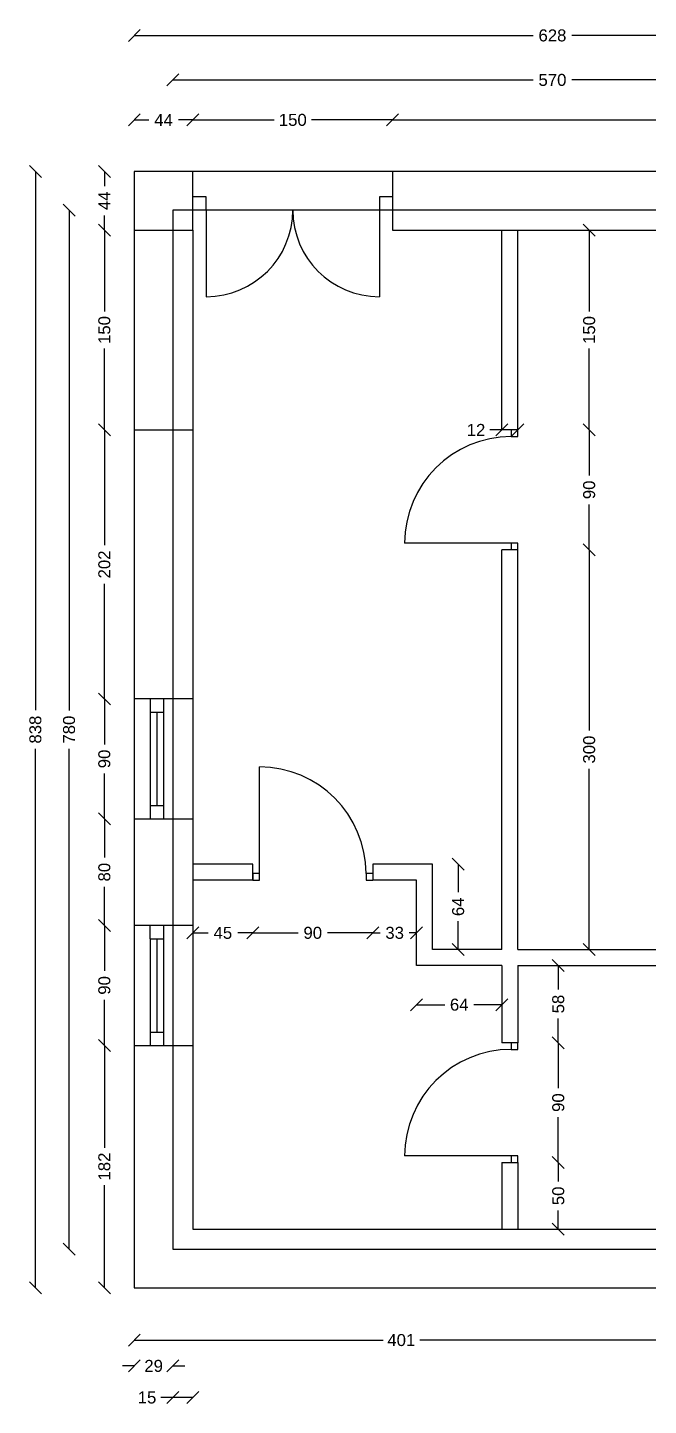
# Model space of a CAD drawing. Header units: millimetres. Extents: x 223 to 1265, y 223 to 1257.
# Drawn here: x 223 to 689, y 223 to 1257 of the extents above; entities that cross this region are included whole.
import ezdxf

# ---------------------------------------------------------------- set-up
doc = ezdxf.new("R2010")
doc.units = ezdxf.units.MM
for name, color, linetype in [('Osie', 240, 'Continuous'), ('Stolarka', 200, 'Continuous'), ('Wymiar', 50, 'Continuous'), ('Ściany działowe', 150, 'Continuous'), ('Ściany nośne', 80, 'Continuous')]:
    doc.layers.add(name, color=color, linetype=linetype)
doc.styles.get("Standard").update_dxf_attribs({"font": 'arial.ttf'})
doc.dimstyles.new('Wymiar-styl', dxfattribs={"dimscale": 50, "dimtxt": 0.18, "dimasz": 0.18, "dimexe": 0.18, "dimexo": 0.0625, "dimgap": 0.09, "dimtad": 0, "dimdec": 0, "dimzin": 0, "dimdsep": 46, "dimtxsty": 'Standard', "dimblk": 'OBLIQUE', "dimcen": 0.09, "dimse1": 1, "dimse2": 1, "dimadec": 0, "dimazin": 0, "dimtfac": 1, "dimtdec": 0, "dimtofl": 0, "dimtmove": 0, "dimatfit": 3, "dimfxl": 1, "dimtolj": 1, "dimtzin": 0, "dimarcsym": 0})

# ---------------------------------------------------------------- blocks, each defined once
blk = doc.blocks.new('_Oblique')
at = {"color": 0, "linetype": 'ByBlock', "lineweight": -2}
blk.add_line((-0.5, -0.5), (0.5, 0.5), dxfattribs=at)
blk = doc.blocks.new('*D9')
at = {"layer": 'Defpoints', "color": 0, "transparency": 16777216}
for p in [(931.1, 1251.3), (303.1, 1149.2), (931.1, 1149.2)]:
    blk.add_point(p, dxfattribs=at)
at = {"layer": 'Wymiar', "color": 0, "lineweight": -2, "transparency": 16777216}
for p, q in [((303.1, 1251.3), (602.7, 1251.3)), ((931.1, 1251.3), (631.6, 1251.3))]:
    blk.add_line(p, q, dxfattribs=at)
at = {"layer": 'Wymiar', "color": 0, "lineweight": -2, "transparency": 16777216, "xscale": 9, "yscale": 9, "zscale": 9, "rotation": 180}
blk.add_blockref('_Oblique', (303.1, 1251.3), dxfattribs=at)
at = {"layer": 'Wymiar', "color": 0, "lineweight": -2, "transparency": 16777216, "xscale": 9, "yscale": 9, "zscale": 9}
blk.add_blockref('_Oblique', (931.1, 1251.3), dxfattribs=at)
at = {"layer": 'Wymiar', "color": 0, "transparency": 16777216, "insert": (617.1, 1251.3), "char_height": 9, "attachment_point": 5}
blk.add_mtext('\\A1;628', dxfattribs=at)
blk = doc.blocks.new('*D10')
at = {"layer": 'Defpoints', "color": 0, "transparency": 16777216}
for p in [(902.1, 1217.9), (332.1, 1120.2), (902.1, 1120.2)]:
    blk.add_point(p, dxfattribs=at)
at = {"layer": 'Wymiar', "color": 0, "lineweight": -2, "transparency": 16777216}
for p, q in [((332.1, 1217.9), (602.7, 1217.9)), ((902.1, 1217.9), (631.6, 1217.9))]:
    blk.add_line(p, q, dxfattribs=at)
at = {"layer": 'Wymiar', "color": 0, "lineweight": -2, "transparency": 16777216, "xscale": 9, "yscale": 9, "zscale": 9, "rotation": 180}
blk.add_blockref('_Oblique', (332.1, 1217.9), dxfattribs=at)
at = {"layer": 'Wymiar', "color": 0, "lineweight": -2, "transparency": 16777216, "xscale": 9, "yscale": 9, "zscale": 9}
blk.add_blockref('_Oblique', (902.1, 1217.9), dxfattribs=at)
at = {"layer": 'Wymiar', "color": 0, "transparency": 16777216, "insert": (617.1, 1217.9), "char_height": 9, "attachment_point": 5}
blk.add_mtext('\\A1;570', dxfattribs=at)
blk = doc.blocks.new('*D12')
at = {"layer": 'Defpoints', "color": 0, "transparency": 16777216}
for p in [(347.1, 1187.9), (303.1, 1149.2), (347.1, 1149.2)]:
    blk.add_point(p, dxfattribs=at)
at = {"layer": 'Wymiar', "color": 0, "lineweight": -2, "transparency": 16777216}
for p, q in [((303.1, 1187.9), (314, 1187.9)), ((347.1, 1187.9), (336.2, 1187.9))]:
    blk.add_line(p, q, dxfattribs=at)
at = {"layer": 'Wymiar', "color": 0, "lineweight": -2, "transparency": 16777216, "xscale": 9, "yscale": 9, "zscale": 9, "rotation": 180}
blk.add_blockref('_Oblique', (303.1, 1187.9), dxfattribs=at)
at = {"layer": 'Wymiar', "color": 0, "lineweight": -2, "transparency": 16777216, "xscale": 9, "yscale": 9, "zscale": 9}
blk.add_blockref('_Oblique', (347.1, 1187.9), dxfattribs=at)
at = {"layer": 'Wymiar', "color": 0, "transparency": 16777216, "insert": (325.1, 1187.9), "char_height": 9, "attachment_point": 5}
blk.add_mtext('\\A1;44', dxfattribs=at)
blk = doc.blocks.new('*D13')
at = {"layer": 'Defpoints', "color": 0, "transparency": 16777216}
for p in [(497.1, 1187.9), (347.1, 1149.2), (497.1, 1149.2)]:
    blk.add_point(p, dxfattribs=at)
at = {"layer": 'Wymiar', "color": 0, "lineweight": -2, "transparency": 16777216}
for p, q in [((347.1, 1187.9), (408.1, 1187.9)), ((497.1, 1187.9), (436.1, 1187.9))]:
    blk.add_line(p, q, dxfattribs=at)
at = {"layer": 'Wymiar', "color": 0, "lineweight": -2, "transparency": 16777216, "xscale": 9, "yscale": 9, "zscale": 9, "rotation": 180}
blk.add_blockref('_Oblique', (347.1, 1187.9), dxfattribs=at)
at = {"layer": 'Wymiar', "color": 0, "lineweight": -2, "transparency": 16777216, "xscale": 9, "yscale": 9, "zscale": 9}
blk.add_blockref('_Oblique', (497.1, 1187.9), dxfattribs=at)
at = {"layer": 'Wymiar', "color": 0, "transparency": 16777216, "insert": (422.1, 1187.9), "char_height": 9, "attachment_point": 5}
blk.add_mtext('\\A1;150', dxfattribs=at)
blk = doc.blocks.new('*D15')
at = {"layer": 'Defpoints', "color": 0, "transparency": 16777216}
for p in [(931.1, 1187.9), (497.1, 1149.2), (931.1, 1149.2)]:
    blk.add_point(p, dxfattribs=at)
at = {"layer": 'Wymiar', "color": 0, "lineweight": -2, "transparency": 16777216}
for p, q in [((497.1, 1187.9), (699.5, 1187.9)), ((931.1, 1187.9), (728.7, 1187.9))]:
    blk.add_line(p, q, dxfattribs=at)
at = {"layer": 'Wymiar', "color": 0, "lineweight": -2, "transparency": 16777216, "xscale": 9, "yscale": 9, "zscale": 9, "rotation": 180}
blk.add_blockref('_Oblique', (497.1, 1187.9), dxfattribs=at)
at = {"layer": 'Wymiar', "color": 0, "lineweight": -2, "transparency": 16777216, "xscale": 9, "yscale": 9, "zscale": 9}
blk.add_blockref('_Oblique', (931.1, 1187.9), dxfattribs=at)
at = {"layer": 'Wymiar', "color": 0, "transparency": 16777216, "insert": (714.1, 1187.9), "char_height": 9, "attachment_point": 5}
blk.add_mtext('\\A1;434', dxfattribs=at)
blk = doc.blocks.new('*D25')
at = {"layer": 'Defpoints', "color": 0, "transparency": 16777216}
for p in [(303.1, 311.2), (704.1, 311.2), (303.1, 271.9)]:
    blk.add_point(p, dxfattribs=at)
at = {"layer": 'Wymiar', "color": 0, "lineweight": -2, "transparency": 16777216}
for p, q in [((303.1, 271.9), (489.9, 271.9)), ((704.1, 271.9), (517.4, 271.9))]:
    blk.add_line(p, q, dxfattribs=at)
at = {"layer": 'Wymiar', "color": 0, "lineweight": -2, "transparency": 16777216, "xscale": 9, "yscale": 9, "zscale": 9, "rotation": 180}
blk.add_blockref('_Oblique', (303.1, 271.9), dxfattribs=at)
at = {"layer": 'Wymiar', "color": 0, "lineweight": -2, "transparency": 16777216, "xscale": 9, "yscale": 9, "zscale": 9}
blk.add_blockref('_Oblique', (704.1, 271.9), dxfattribs=at)
at = {"layer": 'Wymiar', "color": 0, "transparency": 16777216, "insert": (503.6, 271.9), "char_height": 9, "attachment_point": 5}
blk.add_mtext('\\A1;401', dxfattribs=at)
blk = doc.blocks.new('*D26')
at = {"layer": 'Defpoints', "color": 0, "transparency": 16777216}
for p in [(303.1, 340.2), (332.1, 340.2), (303.1, 252.5)]:
    blk.add_point(p, dxfattribs=at)
at = {"layer": 'Wymiar', "color": 0, "lineweight": -2, "transparency": 16777216}
for p, q in [((303.1, 252.5), (294.1, 252.5)), ((332.1, 252.5), (341.1, 252.5))]:
    blk.add_line(p, q, dxfattribs=at)
at = {"layer": 'Wymiar', "color": 0, "lineweight": -2, "transparency": 16777216, "xscale": 9, "yscale": 9, "zscale": 9}
blk.add_blockref('_Oblique', (303.1, 252.5), dxfattribs=at)
at = {"layer": 'Wymiar', "color": 0, "lineweight": -2, "transparency": 16777216, "xscale": 9, "yscale": 9, "zscale": 9, "rotation": 180}
blk.add_blockref('_Oblique', (332.1, 252.5), dxfattribs=at)
at = {"layer": 'Wymiar', "color": 0, "transparency": 16777216, "insert": (317.6, 252.5), "char_height": 9, "attachment_point": 5}
blk.add_mtext('\\A1;29', dxfattribs=at)
blk = doc.blocks.new('*D27')
at = {"layer": 'Defpoints', "color": 0, "transparency": 16777216}
for p in [(228.8, 1149.2), (303.1, 1149.2), (303.1, 311.2)]:
    blk.add_point(p, dxfattribs=at)
at = {"layer": 'Wymiar', "color": 0, "lineweight": -2, "transparency": 16777216}
for p, q in [((228.8, 1149.2), (228.8, 744.7)), ((228.8, 311.2), (228.8, 715.8))]:
    blk.add_line(p, q, dxfattribs=at)
at = {"layer": 'Wymiar', "color": 0, "lineweight": -2, "transparency": 16777216, "xscale": 9, "yscale": 9, "zscale": 9}
for p, rotation in [((228.8, 1149.2), 90), ((228.8, 311.2), 270)]:
    blk.add_blockref('_Oblique', p, dxfattribs=dict(at, rotation=rotation))
at = {"layer": 'Wymiar', "color": 0, "transparency": 16777216, "insert": (228.8, 730.2), "char_height": 9, "attachment_point": 5, "rotation": 90}
blk.add_mtext('\\A1;838', dxfattribs=at)
blk = doc.blocks.new('*D29')
at = {"layer": 'Defpoints', "color": 0, "transparency": 16777216}
for p in [(332.1, 1120.2), (254.1, 340.2), (332.1, 340.2)]:
    blk.add_point(p, dxfattribs=at)
at = {"layer": 'Wymiar', "color": 0, "lineweight": -2, "transparency": 16777216}
for p, q in [((254.1, 1120.2), (254.1, 744.6)), ((254.1, 340.2), (254.1, 715.8))]:
    blk.add_line(p, q, dxfattribs=at)
at = {"layer": 'Wymiar', "color": 0, "lineweight": -2, "transparency": 16777216, "xscale": 9, "yscale": 9, "zscale": 9}
for p, rotation in [((254.1, 1120.2), 90), ((254.1, 340.2), 270)]:
    blk.add_blockref('_Oblique', p, dxfattribs=dict(at, rotation=rotation))
at = {"layer": 'Wymiar', "color": 0, "transparency": 16777216, "insert": (254.1, 730.2), "char_height": 9, "attachment_point": 5, "rotation": 90}
blk.add_mtext('\\A1;780', dxfattribs=at)
blk = doc.blocks.new('*D30')
at = {"layer": 'Defpoints', "color": 0, "transparency": 16777216}
for p in [(280.6, 493.2), (303.1, 493.2), (303.1, 311.2)]:
    blk.add_point(p, dxfattribs=at)
at = {"layer": 'Wymiar', "color": 0, "lineweight": -2, "transparency": 16777216}
for p, q in [((280.6, 493.2), (280.6, 416.2)), ((280.6, 311.2), (280.6, 388.2))]:
    blk.add_line(p, q, dxfattribs=at)
at = {"layer": 'Wymiar', "color": 0, "lineweight": -2, "transparency": 16777216, "xscale": 9, "yscale": 9, "zscale": 9}
for p, rotation in [((280.6, 493.2), 90), ((280.6, 311.2), 270)]:
    blk.add_blockref('_Oblique', p, dxfattribs=dict(at, rotation=rotation))
at = {"layer": 'Wymiar', "color": 0, "transparency": 16777216, "insert": (280.6, 402.2), "char_height": 9, "attachment_point": 5, "rotation": 90}
blk.add_mtext('\\A1;182', dxfattribs=at)
blk = doc.blocks.new('*D31')
at = {"layer": 'Defpoints', "color": 0, "transparency": 16777216}
for p in [(280.6, 583.2), (303.1, 583.2), (303.1, 493.2)]:
    blk.add_point(p, dxfattribs=at)
at = {"layer": 'Wymiar', "color": 0, "lineweight": -2, "transparency": 16777216}
for p, q in [((280.6, 583.2), (280.6, 549.1)), ((280.6, 493.2), (280.6, 527.3))]:
    blk.add_line(p, q, dxfattribs=at)
at = {"layer": 'Wymiar', "color": 0, "lineweight": -2, "transparency": 16777216, "xscale": 9, "yscale": 9, "zscale": 9}
for p, rotation in [((280.6, 583.2), 90), ((280.6, 493.2), 270)]:
    blk.add_blockref('_Oblique', p, dxfattribs=dict(at, rotation=rotation))
at = {"layer": 'Wymiar', "color": 0, "transparency": 16777216, "insert": (280.6, 538.2), "char_height": 9, "attachment_point": 5, "rotation": 90}
blk.add_mtext('\\A1;90', dxfattribs=at)
blk = doc.blocks.new('*D32')
at = {"layer": 'Defpoints', "color": 0, "transparency": 16777216}
for p in [(280.6, 663.2), (303.1, 663.2), (303.1, 583.2)]:
    blk.add_point(p, dxfattribs=at)
at = {"layer": 'Wymiar', "color": 0, "lineweight": -2, "transparency": 16777216}
for p, q in [((280.6, 663.2), (280.6, 634.1)), ((280.6, 583.2), (280.6, 612.3))]:
    blk.add_line(p, q, dxfattribs=at)
at = {"layer": 'Wymiar', "color": 0, "lineweight": -2, "transparency": 16777216, "xscale": 9, "yscale": 9, "zscale": 9}
for p, rotation in [((280.6, 663.2), 90), ((280.6, 583.2), 270)]:
    blk.add_blockref('_Oblique', p, dxfattribs=dict(at, rotation=rotation))
at = {"layer": 'Wymiar', "color": 0, "transparency": 16777216, "insert": (280.6, 623.2), "char_height": 9, "attachment_point": 5, "rotation": 90}
blk.add_mtext('\\A1;80', dxfattribs=at)
blk = doc.blocks.new('*D33')
at = {"layer": 'Defpoints', "color": 0, "transparency": 16777216}
for p in [(280.6, 753.2), (303.1, 753.2), (303.1, 663.2)]:
    blk.add_point(p, dxfattribs=at)
at = {"layer": 'Wymiar', "color": 0, "lineweight": -2, "transparency": 16777216}
for p, q in [((280.6, 753.2), (280.6, 719.1)), ((280.6, 663.2), (280.6, 697.3))]:
    blk.add_line(p, q, dxfattribs=at)
at = {"layer": 'Wymiar', "color": 0, "lineweight": -2, "transparency": 16777216, "xscale": 9, "yscale": 9, "zscale": 9}
for p, rotation in [((280.6, 753.2), 90), ((280.6, 663.2), 270)]:
    blk.add_blockref('_Oblique', p, dxfattribs=dict(at, rotation=rotation))
at = {"layer": 'Wymiar', "color": 0, "transparency": 16777216, "insert": (280.6, 708.2), "char_height": 9, "attachment_point": 5, "rotation": 90}
blk.add_mtext('\\A1;90', dxfattribs=at)
blk = doc.blocks.new('*D34')
at = {"layer": 'Defpoints', "color": 0, "transparency": 16777216}
for p in [(280.6, 955.2), (303.1, 955.2), (303.1, 753.2)]:
    blk.add_point(p, dxfattribs=at)
at = {"layer": 'Wymiar', "color": 0, "lineweight": -2, "transparency": 16777216}
for p, q in [((280.6, 955.2), (280.6, 868.7)), ((280.6, 753.2), (280.6, 839.7))]:
    blk.add_line(p, q, dxfattribs=at)
at = {"layer": 'Wymiar', "color": 0, "lineweight": -2, "transparency": 16777216, "xscale": 9, "yscale": 9, "zscale": 9}
for p, rotation in [((280.6, 955.2), 90), ((280.6, 753.2), 270)]:
    blk.add_blockref('_Oblique', p, dxfattribs=dict(at, rotation=rotation))
at = {"layer": 'Wymiar', "color": 0, "transparency": 16777216, "insert": (280.6, 854.2), "char_height": 9, "attachment_point": 5, "rotation": 90}
blk.add_mtext('\\A1;202', dxfattribs=at)
blk = doc.blocks.new('*D35')
at = {"layer": 'Defpoints', "color": 0, "transparency": 16777216}
for p in [(280.6, 1105.2), (303.1, 1105.2), (303.1, 955.2)]:
    blk.add_point(p, dxfattribs=at)
at = {"layer": 'Wymiar', "color": 0, "lineweight": -2, "transparency": 16777216}
for p, q in [((280.6, 1105.2), (280.6, 1044.2)), ((280.6, 955.2), (280.6, 1016.2))]:
    blk.add_line(p, q, dxfattribs=at)
at = {"layer": 'Wymiar', "color": 0, "lineweight": -2, "transparency": 16777216, "xscale": 9, "yscale": 9, "zscale": 9}
for p, rotation in [((280.6, 1105.2), 90), ((280.6, 955.2), 270)]:
    blk.add_blockref('_Oblique', p, dxfattribs=dict(at, rotation=rotation))
at = {"layer": 'Wymiar', "color": 0, "transparency": 16777216, "insert": (280.6, 1030.2), "char_height": 9, "attachment_point": 5, "rotation": 90}
blk.add_mtext('\\A1;150', dxfattribs=at)
blk = doc.blocks.new('*D36')
at = {"layer": 'Defpoints', "color": 0, "transparency": 16777216}
for p in [(280.6, 1149.2), (303.1, 1149.2), (303.1, 1105.2)]:
    blk.add_point(p, dxfattribs=at)
at = {"layer": 'Wymiar', "color": 0, "lineweight": -2, "transparency": 16777216}
for p, q in [((280.6, 1149.2), (280.6, 1138.3)), ((280.6, 1105.2), (280.6, 1116.1))]:
    blk.add_line(p, q, dxfattribs=at)
at = {"layer": 'Wymiar', "color": 0, "lineweight": -2, "transparency": 16777216, "xscale": 9, "yscale": 9, "zscale": 9}
for p, rotation in [((280.6, 1149.2), 90), ((280.6, 1105.2), 270)]:
    blk.add_blockref('_Oblique', p, dxfattribs=dict(at, rotation=rotation))
at = {"layer": 'Wymiar', "color": 0, "transparency": 16777216, "insert": (280.6, 1127.2), "char_height": 9, "attachment_point": 5, "rotation": 90}
blk.add_mtext('\\A1;44', dxfattribs=at)
blk = doc.blocks.new('*D37')
at = {"layer": 'Defpoints', "color": 0, "transparency": 16777216}
for p in [(332.1, 355.2), (347.1, 355.2), (332.1, 228.8)]:
    blk.add_point(p, dxfattribs=at)
at = {"layer": 'Wymiar', "color": 0, "lineweight": -2, "transparency": 16777216}
for p, q in [((332.1, 228.8), (323.1, 228.8)), ((347.1, 228.8), (332.1, 228.8))]:
    blk.add_line(p, q, dxfattribs=at)
at = {"layer": 'Wymiar', "color": 0, "lineweight": -2, "transparency": 16777216, "xscale": 9, "yscale": 9, "zscale": 9, "rotation": 180}
blk.add_blockref('_Oblique', (332.1, 228.8), dxfattribs=at)
at = {"layer": 'Wymiar', "color": 0, "lineweight": -2, "transparency": 16777216, "xscale": 9, "yscale": 9, "zscale": 9}
blk.add_blockref('_Oblique', (347.1, 228.8), dxfattribs=at)
at = {"layer": 'Wymiar', "color": 0, "transparency": 16777216, "insert": (312.6, 228.8), "char_height": 9, "attachment_point": 5}
blk.add_mtext('\\A1;15', dxfattribs=at)
blk = doc.blocks.new('*D38')
at = {"layer": 'Defpoints', "color": 0, "transparency": 16777216}
for p in [(482.1, 617.2), (515.1, 617.2), (482.1, 577.6)]:
    blk.add_point(p, dxfattribs=at)
at = {"layer": 'Wymiar', "color": 0, "lineweight": -2, "transparency": 16777216}
for p, q in [((482.1, 577.6), (487.7, 577.6)), ((515.1, 577.6), (509.6, 577.6))]:
    blk.add_line(p, q, dxfattribs=at)
at = {"layer": 'Wymiar', "color": 0, "lineweight": -2, "transparency": 16777216, "xscale": 9, "yscale": 9, "zscale": 9, "rotation": 180}
blk.add_blockref('_Oblique', (482.1, 577.6), dxfattribs=at)
at = {"layer": 'Wymiar', "color": 0, "lineweight": -2, "transparency": 16777216, "xscale": 9, "yscale": 9, "zscale": 9}
blk.add_blockref('_Oblique', (515.1, 577.6), dxfattribs=at)
at = {"layer": 'Wymiar', "color": 0, "transparency": 16777216, "insert": (498.6, 577.6), "char_height": 9, "attachment_point": 5}
blk.add_mtext('\\A1;33', dxfattribs=at)
blk = doc.blocks.new('*D39')
at = {"layer": 'Defpoints', "color": 0, "transparency": 16777216}
for p in [(392.1, 617.2), (482.1, 617.2), (392.1, 577.6)]:
    blk.add_point(p, dxfattribs=at)
at = {"layer": 'Wymiar', "color": 0, "lineweight": -2, "transparency": 16777216}
for p, q in [((392.1, 577.6), (426.2, 577.6)), ((482.1, 577.6), (448.1, 577.6))]:
    blk.add_line(p, q, dxfattribs=at)
at = {"layer": 'Wymiar', "color": 0, "lineweight": -2, "transparency": 16777216, "xscale": 9, "yscale": 9, "zscale": 9, "rotation": 180}
blk.add_blockref('_Oblique', (392.1, 577.6), dxfattribs=at)
at = {"layer": 'Wymiar', "color": 0, "lineweight": -2, "transparency": 16777216, "xscale": 9, "yscale": 9, "zscale": 9}
blk.add_blockref('_Oblique', (482.1, 577.6), dxfattribs=at)
at = {"layer": 'Wymiar', "color": 0, "transparency": 16777216, "insert": (437.1, 577.6), "char_height": 9, "attachment_point": 5}
blk.add_mtext('\\A1;90', dxfattribs=at)
blk = doc.blocks.new('*D40')
at = {"layer": 'Defpoints', "color": 0, "transparency": 16777216}
for p in [(347.1, 617.2), (392.1, 617.2), (347.1, 577.6)]:
    blk.add_point(p, dxfattribs=at)
at = {"layer": 'Wymiar', "color": 0, "lineweight": -2, "transparency": 16777216}
for p, q in [((347.1, 577.6), (358.5, 577.6)), ((392.1, 577.6), (380.8, 577.6))]:
    blk.add_line(p, q, dxfattribs=at)
at = {"layer": 'Wymiar', "color": 0, "lineweight": -2, "transparency": 16777216, "xscale": 9, "yscale": 9, "zscale": 9, "rotation": 180}
blk.add_blockref('_Oblique', (347.1, 577.6), dxfattribs=at)
at = {"layer": 'Wymiar', "color": 0, "lineweight": -2, "transparency": 16777216, "xscale": 9, "yscale": 9, "zscale": 9}
blk.add_blockref('_Oblique', (392.1, 577.6), dxfattribs=at)
at = {"layer": 'Wymiar', "color": 0, "transparency": 16777216, "insert": (369.6, 577.6), "char_height": 9, "attachment_point": 5}
blk.add_mtext('\\A1;45', dxfattribs=at)
blk = doc.blocks.new('*D41')
at = {"layer": 'Defpoints', "color": 0, "transparency": 16777216}
for p in [(527.1, 629.2), (546.3, 629.2), (527.1, 565.2)]:
    blk.add_point(p, dxfattribs=at)
at = {"layer": 'Wymiar', "color": 0, "lineweight": -2, "transparency": 16777216}
for p, q in [((546.3, 629.2), (546.3, 608.2)), ((546.3, 565.2), (546.3, 586.3))]:
    blk.add_line(p, q, dxfattribs=at)
at = {"layer": 'Wymiar', "color": 0, "lineweight": -2, "transparency": 16777216, "xscale": 9, "yscale": 9, "zscale": 9}
for p, rotation in [((546.3, 629.2), 90), ((546.3, 565.2), 270)]:
    blk.add_blockref('_Oblique', p, dxfattribs=dict(at, rotation=rotation))
at = {"layer": 'Wymiar', "color": 0, "transparency": 16777216, "insert": (546.3, 597.2), "char_height": 9, "attachment_point": 5, "rotation": 90}
blk.add_mtext('\\A1;64', dxfattribs=at)
blk = doc.blocks.new('*D42')
at = {"layer": 'Defpoints', "color": 0, "transparency": 16777216}
for p in [(515.1, 553.2), (579.1, 553.2), (579.1, 523.7)]:
    blk.add_point(p, dxfattribs=at)
at = {"layer": 'Wymiar', "color": 0, "lineweight": -2, "transparency": 16777216}
for p, q in [((515.1, 523.7), (536.2, 523.7)), ((579.1, 523.7), (558.1, 523.7))]:
    blk.add_line(p, q, dxfattribs=at)
at = {"layer": 'Wymiar', "color": 0, "lineweight": -2, "transparency": 16777216, "xscale": 9, "yscale": 9, "zscale": 9, "rotation": 180}
blk.add_blockref('_Oblique', (515.1, 523.7), dxfattribs=at)
at = {"layer": 'Wymiar', "color": 0, "lineweight": -2, "transparency": 16777216, "xscale": 9, "yscale": 9, "zscale": 9}
blk.add_blockref('_Oblique', (579.1, 523.7), dxfattribs=at)
at = {"layer": 'Wymiar', "color": 0, "transparency": 16777216, "insert": (547.1, 523.7), "char_height": 9, "attachment_point": 5}
blk.add_mtext('\\A1;64', dxfattribs=at)
blk = doc.blocks.new('*D43')
at = {"layer": 'Defpoints', "color": 0, "transparency": 16777216}
for p in [(591.1, 405.2), (621.5, 405.2), (591.1, 355.2)]:
    blk.add_point(p, dxfattribs=at)
at = {"layer": 'Wymiar', "color": 0, "lineweight": -2, "transparency": 16777216}
for p, q in [((621.5, 405.2), (621.5, 391.1)), ((621.5, 355.2), (621.5, 369.3))]:
    blk.add_line(p, q, dxfattribs=at)
at = {"layer": 'Wymiar', "color": 0, "lineweight": -2, "transparency": 16777216, "xscale": 9, "yscale": 9, "zscale": 9}
for p, rotation in [((621.5, 405.2), 90), ((621.5, 355.2), 270)]:
    blk.add_blockref('_Oblique', p, dxfattribs=dict(at, rotation=rotation))
at = {"layer": 'Wymiar', "color": 0, "transparency": 16777216, "insert": (621.5, 380.2), "char_height": 9, "attachment_point": 5, "rotation": 90}
blk.add_mtext('\\A1;50', dxfattribs=at)
blk = doc.blocks.new('*D44')
at = {"layer": 'Defpoints', "color": 0, "transparency": 16777216}
for p in [(591.1, 495.2), (621.5, 495.2), (591.1, 405.2)]:
    blk.add_point(p, dxfattribs=at)
at = {"layer": 'Wymiar', "color": 0, "lineweight": -2, "transparency": 16777216}
for p, q in [((621.5, 495.2), (621.5, 461.1)), ((621.5, 405.2), (621.5, 439.3))]:
    blk.add_line(p, q, dxfattribs=at)
at = {"layer": 'Wymiar', "color": 0, "lineweight": -2, "transparency": 16777216, "xscale": 9, "yscale": 9, "zscale": 9}
for p, rotation in [((621.5, 495.2), 90), ((621.5, 405.2), 270)]:
    blk.add_blockref('_Oblique', p, dxfattribs=dict(at, rotation=rotation))
at = {"layer": 'Wymiar', "color": 0, "transparency": 16777216, "insert": (621.5, 450.2), "char_height": 9, "attachment_point": 5, "rotation": 90}
blk.add_mtext('\\A1;90', dxfattribs=at)
blk = doc.blocks.new('*D45')
at = {"layer": 'Defpoints', "color": 0, "transparency": 16777216}
for p in [(591.1, 553.2), (621.5, 553.2), (591.1, 495.2)]:
    blk.add_point(p, dxfattribs=at)
at = {"layer": 'Wymiar', "color": 0, "lineweight": -2, "transparency": 16777216}
for p, q in [((621.5, 553.2), (621.5, 535.2)), ((621.5, 495.2), (621.5, 513.3))]:
    blk.add_line(p, q, dxfattribs=at)
at = {"layer": 'Wymiar', "color": 0, "lineweight": -2, "transparency": 16777216, "xscale": 9, "yscale": 9, "zscale": 9}
for p, rotation in [((621.5, 553.2), 90), ((621.5, 495.2), 270)]:
    blk.add_blockref('_Oblique', p, dxfattribs=dict(at, rotation=rotation))
at = {"layer": 'Wymiar', "color": 0, "transparency": 16777216, "insert": (621.5, 524.2), "char_height": 9, "attachment_point": 5, "rotation": 90}
blk.add_mtext('\\A1;58', dxfattribs=at)
blk = doc.blocks.new('*D46')
at = {"layer": 'Defpoints', "color": 0, "transparency": 16777216}
for p in [(591.1, 865.2), (644.7, 865.2), (591.1, 565.2)]:
    blk.add_point(p, dxfattribs=at)
at = {"layer": 'Wymiar', "color": 0, "lineweight": -2, "transparency": 16777216}
for p, q in [((644.7, 865.2), (644.7, 729.6)), ((644.7, 565.2), (644.7, 700.8))]:
    blk.add_line(p, q, dxfattribs=at)
at = {"layer": 'Wymiar', "color": 0, "lineweight": -2, "transparency": 16777216, "xscale": 9, "yscale": 9, "zscale": 9}
for p, rotation in [((644.7, 865.2), 90), ((644.7, 565.2), 270)]:
    blk.add_blockref('_Oblique', p, dxfattribs=dict(at, rotation=rotation))
at = {"layer": 'Wymiar', "color": 0, "transparency": 16777216, "insert": (644.7, 715.2), "char_height": 9, "attachment_point": 5, "rotation": 90}
blk.add_mtext('\\A1;300', dxfattribs=at)
blk = doc.blocks.new('*D47')
at = {"layer": 'Defpoints', "color": 0, "transparency": 16777216}
for p in [(591.1, 955.2), (644.7, 955.2), (591.1, 865.2)]:
    blk.add_point(p, dxfattribs=at)
at = {"layer": 'Wymiar', "color": 0, "lineweight": -2, "transparency": 16777216}
for p, q in [((644.7, 955.2), (644.7, 921.1)), ((644.7, 865.2), (644.7, 899.3))]:
    blk.add_line(p, q, dxfattribs=at)
at = {"layer": 'Wymiar', "color": 0, "lineweight": -2, "transparency": 16777216, "xscale": 9, "yscale": 9, "zscale": 9}
for p, rotation in [((644.7, 955.2), 90), ((644.7, 865.2), 270)]:
    blk.add_blockref('_Oblique', p, dxfattribs=dict(at, rotation=rotation))
at = {"layer": 'Wymiar', "color": 0, "transparency": 16777216, "insert": (644.7, 910.2), "char_height": 9, "attachment_point": 5, "rotation": 90}
blk.add_mtext('\\A1;90', dxfattribs=at)
blk = doc.blocks.new('*D48')
at = {"layer": 'Defpoints', "color": 0, "transparency": 16777216}
for p in [(591.1, 1105.2), (644.7, 1105.2), (591.1, 955.2)]:
    blk.add_point(p, dxfattribs=at)
at = {"layer": 'Wymiar', "color": 0, "lineweight": -2, "transparency": 16777216}
for p, q in [((644.7, 1105.2), (644.7, 1044.2)), ((644.7, 955.2), (644.7, 1016.2))]:
    blk.add_line(p, q, dxfattribs=at)
at = {"layer": 'Wymiar', "color": 0, "lineweight": -2, "transparency": 16777216, "xscale": 9, "yscale": 9, "zscale": 9}
for p, rotation in [((644.7, 1105.2), 90), ((644.7, 955.2), 270)]:
    blk.add_blockref('_Oblique', p, dxfattribs=dict(at, rotation=rotation))
at = {"layer": 'Wymiar', "color": 0, "transparency": 16777216, "insert": (644.7, 1030.2), "char_height": 9, "attachment_point": 5, "rotation": 90}
blk.add_mtext('\\A1;150', dxfattribs=at)
blk = doc.blocks.new('*D49')
at = {"layer": 'Defpoints', "color": 0, "transparency": 16777216}
for p in [(579.1, 955.2), (579.1, 955.2), (591.1, 955.2)]:
    blk.add_point(p, dxfattribs=at)
at = {"layer": 'Wymiar', "color": 0, "lineweight": -2, "transparency": 16777216}
for p, q in [((579.1, 955.2), (570.1, 955.2)), ((591.1, 955.2), (579.1, 955.2))]:
    blk.add_line(p, q, dxfattribs=at)
at = {"layer": 'Wymiar', "color": 0, "lineweight": -2, "transparency": 16777216, "xscale": 9, "yscale": 9, "zscale": 9, "rotation": 180}
blk.add_blockref('_Oblique', (579.1, 955.2), dxfattribs=at)
at = {"layer": 'Wymiar', "color": 0, "lineweight": -2, "transparency": 16777216, "xscale": 9, "yscale": 9, "zscale": 9}
blk.add_blockref('_Oblique', (591.1, 955.2), dxfattribs=at)
at = {"layer": 'Wymiar', "color": 0, "transparency": 16777216, "insert": (559.7, 955.2), "char_height": 9, "attachment_point": 5}
blk.add_mtext('\\A1;12', dxfattribs=at)

msp = doc.modelspace()

# ---------------------------------------------------------------- linework, layer by layer
for p, q in [((347.1, 1105.2), (347.1, 1120.2)), ((303.1, 1105.2), (347.1, 1105.2)), ((303.1, 955.2), (347.1, 955.2)), ((591.1, 950.2), (591.1, 955.2))]:
    msp.add_line(p, q)
at = {"layer": 'Osie'}
for p, q in [((347.1, 1120.2), (332.1, 1120.2)), ((332.1, 1120.2), (332.1, 1105.2)), ((887.1, 1120.2), (347.1, 1120.2)), ((332.1, 1105.2), (332.1, 355.2)), ((347.1, 340.2), (887.1, 340.2))]:
    msp.add_line(p, q, dxfattribs=at)
msp.add_lwpolyline([(332.1, 355.2), (332.1, 340.2), (347.1, 340.2)], dxfattribs=at)
at = {"layer": 'Stolarka'}
for p, q in [((357.1, 1130.2), (347.1, 1130.2)), ((357.1, 1120.2), (357.1, 1130.2)), ((497.1, 1130.2), (487.1, 1130.2)), ((487.1, 1130.2), (487.1, 1120.2)), ((357.1, 1120.2), (357.1, 1055.2)), ((487.1, 1120.2), (487.1, 1055.2)), ((586.1, 955.2), (586.1, 950.2)), ((591.1, 950.2), (591.1, 955.2)), ((586.1, 950.2), (591.1, 950.2)), ((586.1, 870.2), (506.1, 870.2)), ((591.1, 870.2), (586.1, 870.2)), ((586.1, 870.2), (586.1, 865.2)), ((591.1, 865.2), (591.1, 870.2)), ((347.1, 753.2), (303.1, 753.2)), ((315.1, 753.2), (315.1, 743.2)), ((325.1, 753.2), (325.1, 753.2)), ((325.1, 753.2), (325.1, 663.2)), ((315.1, 743.2), (315.1, 663.2)), ((315.1, 743.2), (325.1, 743.2)), ((320.1, 743.2), (320.1, 673.2)), ((397.1, 622.2), (397.1, 702.2)), ((315.1, 673.2), (325.1, 673.2)), ((303.1, 663.2), (347.1, 663.2)), ((397.1, 622.2), (392.1, 622.2)), ((397.1, 617.2), (397.1, 622.2)), ((482.1, 622.2), (477.1, 622.2)), ((477.1, 622.2), (477.1, 617.2)), ((392.1, 617.2), (397.1, 617.2)), ((477.1, 617.2), (482.1, 617.2)), ((347.1, 583.2), (303.1, 583.2)), ((315.1, 573.2), (315.1, 583.2)), ((325.1, 583.2), (325.1, 493.2)), ((315.1, 573.2), (320.1, 573.2)), ((315.1, 573.2), (315.1, 493.2)), ((320.1, 573.2), (320.1, 503.2)), ((320.1, 573.2), (325.1, 573.2)), ((315.1, 503.2), (325.1, 503.2)), ((303.1, 493.2), (347.1, 493.2)), ((586.1, 495.2), (586.1, 490.2)), ((586.1, 490.2), (591.1, 490.2)), ((591.1, 490.2), (591.1, 495.2)), ((586.1, 410.2), (506.1, 410.2)), ((591.1, 410.2), (586.1, 410.2)), ((586.1, 410.2), (586.1, 405.2)), ((591.1, 405.2), (591.1, 410.2))]:
    msp.add_line(p, q, dxfattribs=at)
for centre, radius, start, end in [((357.1, 1120.2), 65, 270, 0), ((487.1, 1120.2), 65, 180, 270), ((586.1, 870.2), 80, 90, 180), ((397.1, 622.2), 80, 0, 90), ((586.1, 410.2), 80, 90, 180)]:
    msp.add_arc(centre, radius, start, end, dxfattribs=at)
at = {"layer": 'Ściany działowe'}
for p, q in [((579.1, 955.2), (579.1, 1105.2)), ((591.1, 955.2), (591.1, 1105.2)), ((591.1, 955.2), (579.1, 955.2)), ((579.1, 565.2), (579.1, 865.2)), ((591.1, 865.2), (579.1, 865.2)), ((591.1, 565.2), (591.1, 865.2)), ((392.1, 629.2), (347.1, 629.2)), ((392.1, 617.2), (392.1, 629.2)), ((527.1, 629.2), (482.1, 629.2)), ((482.1, 629.2), (482.1, 617.2)), ((527.1, 565.2), (527.1, 629.2)), ((392.1, 617.2), (347.1, 617.2)), ((515.1, 617.2), (482.1, 617.2)), ((515.1, 553.2), (515.1, 617.2)), ((579.1, 565.2), (527.1, 565.2)), ((591.1, 565.2), (887.1, 565.2)), ((579.1, 553.2), (515.1, 553.2)), ((579.1, 553.2), (579.1, 495.2)), ((591.1, 553.2), (591.1, 495.2)), ((591.1, 553.2), (887.1, 553.2)), ((591.1, 495.2), (579.1, 495.2)), ((579.1, 405.2), (579.1, 355.2)), ((579.1, 405.2), (591.1, 405.2)), ((591.1, 405.2), (591.1, 355.2))]:
    msp.add_line(p, q, dxfattribs=at)
msp.add_lwpolyline([(392.1, 622.2), (392.1, 617.2)], dxfattribs=at)
at = {"layer": 'Ściany nośne'}
for p, q in [((347.1, 1127.2), (347.1, 1149.2)), ((497.1, 1149.2), (497.1, 1105.2)), ((347.1, 1105.2), (347.1, 1127.2)), ((347.1, 1105.2), (347.1, 355.2)), ((497.1, 1105.2), (887.1, 1105.2)), ((347.1, 355.2), (887.1, 355.2))]:
    msp.add_line(p, q, dxfattribs=at)
msp.add_lwpolyline([(303.1, 311.2), (931.1, 311.2), (931.1, 1149.2), (303.1, 1149.2)], close=True, dxfattribs=at)

# ---------------------------------------------------------------- dimensions: what is measured, and where the dimension line sits
at = {"layer": 'Wymiar'}
for base, p1, p2, picture, middle in [((931.1, 1251.3), (303.1, 1149.2), (931.1, 1149.2), '*D9', (617.1, 1251.3)), ((902.1, 1217.9), (332.1, 1120.2), (902.1, 1120.2), '*D10', (617.1, 1217.9)), ((931.1, 1187.9), (497.1, 1149.2), (931.1, 1149.2), '*D15', (714.1, 1187.9)), ((579.1, 955.2), (591.1, 955.2), (579.1, 955.2), '*D49', (559.7, 955.2)), ((347.1, 577.6), (392.1, 617.2), (347.1, 617.2), '*D40', (369.6, 577.6)), ((392.1, 577.6), (482.1, 617.2), (392.1, 617.2), '*D39', (437.1, 577.6)), ((482.1, 577.6), (515.1, 617.2), (482.1, 617.2), '*D38', (498.6, 577.6)), ((579.1, 523.7), (515.1, 553.2), (579.1, 553.2), '*D42', (547.1, 523.7)), ((332.1, 228.8), (347.1, 355.2), (332.1, 355.2), '*D37', (312.6, 228.8)), ((303.1, 252.5), (332.1, 340.2), (303.1, 340.2), '*D26', (317.6, 252.5)), ((303.1, 271.9), (704.1, 311.2), (303.1, 311.2), '*D25', (503.6, 271.9))]:
    dim = msp.add_linear_dim(base=base, p1=p1, p2=p2, dimstyle='Wymiar-styl', dxfattribs=at)
    dim.commit()
    dim.dimension.update_dxf_attribs({"geometry": picture, "text_midpoint": middle})
for base, p1, p2, picture, middle in [((347.1, 1187.9), (303.1, 1149.2), (347.1, 1149.2), '*D12', (325.1, 1187.9)), ((497.1, 1187.9), (347.1, 1149.2), (497.1, 1149.2), '*D13', (422.1, 1187.9))]:
    dim = msp.add_linear_dim(base=base, p1=p1, p2=p2, dimstyle='Wymiar-styl', override={"dimtmove": 1}, dxfattribs=at)
    dim.commit()
    dim.dimension.update_dxf_attribs({"geometry": picture, "text_midpoint": middle})
for base, p1, p2, picture, middle in [((228.8, 1149.2), (303.1, 311.2), (303.1, 1149.2), '*D27', (228.8, 730.2)), ((280.6, 1149.2), (303.1, 1105.2), (303.1, 1149.2), '*D36', (280.6, 1127.2)), ((254.1, 340.2), (332.1, 1120.2), (332.1, 340.2), '*D29', (254.1, 730.2)), ((280.6, 1105.2), (303.1, 955.2), (303.1, 1105.2), '*D35', (280.6, 1030.2)), ((644.7, 1105.2), (591.1, 955.2), (591.1, 1105.2), '*D48', (644.7, 1030.2)), ((280.6, 955.2), (303.1, 753.2), (303.1, 955.2), '*D34', (280.6, 854.2)), ((644.7, 955.2), (591.1, 865.2), (591.1, 955.2), '*D47', (644.7, 910.2)), ((644.7, 865.2), (591.1, 565.2), (591.1, 865.2), '*D46', (644.7, 715.2)), ((280.6, 753.2), (303.1, 663.2), (303.1, 753.2), '*D33', (280.6, 708.2)), ((280.6, 663.2), (303.1, 583.2), (303.1, 663.2), '*D32', (280.6, 623.2)), ((546.3, 629.2), (527.1, 565.2), (527.1, 629.2), '*D41', (546.3, 597.2)), ((280.6, 583.2), (303.1, 493.2), (303.1, 583.2), '*D31', (280.6, 538.2)), ((621.5, 553.2), (591.1, 495.2), (591.1, 553.2), '*D45', (621.5, 524.2)), ((280.6, 493.2), (303.1, 311.2), (303.1, 493.2), '*D30', (280.6, 402.2)), ((621.5, 495.2), (591.1, 405.2), (591.1, 495.2), '*D44', (621.5, 450.2)), ((621.5, 405.2), (591.1, 355.2), (591.1, 405.2), '*D43', (621.5, 380.2))]:
    dim = msp.add_linear_dim(base=base, p1=p1, p2=p2, angle=90, dimstyle='Wymiar-styl', dxfattribs=at)
    dim.commit()
    dim.dimension.update_dxf_attribs({"geometry": picture, "text_midpoint": middle})

doc.saveas('drawing.dxf')
